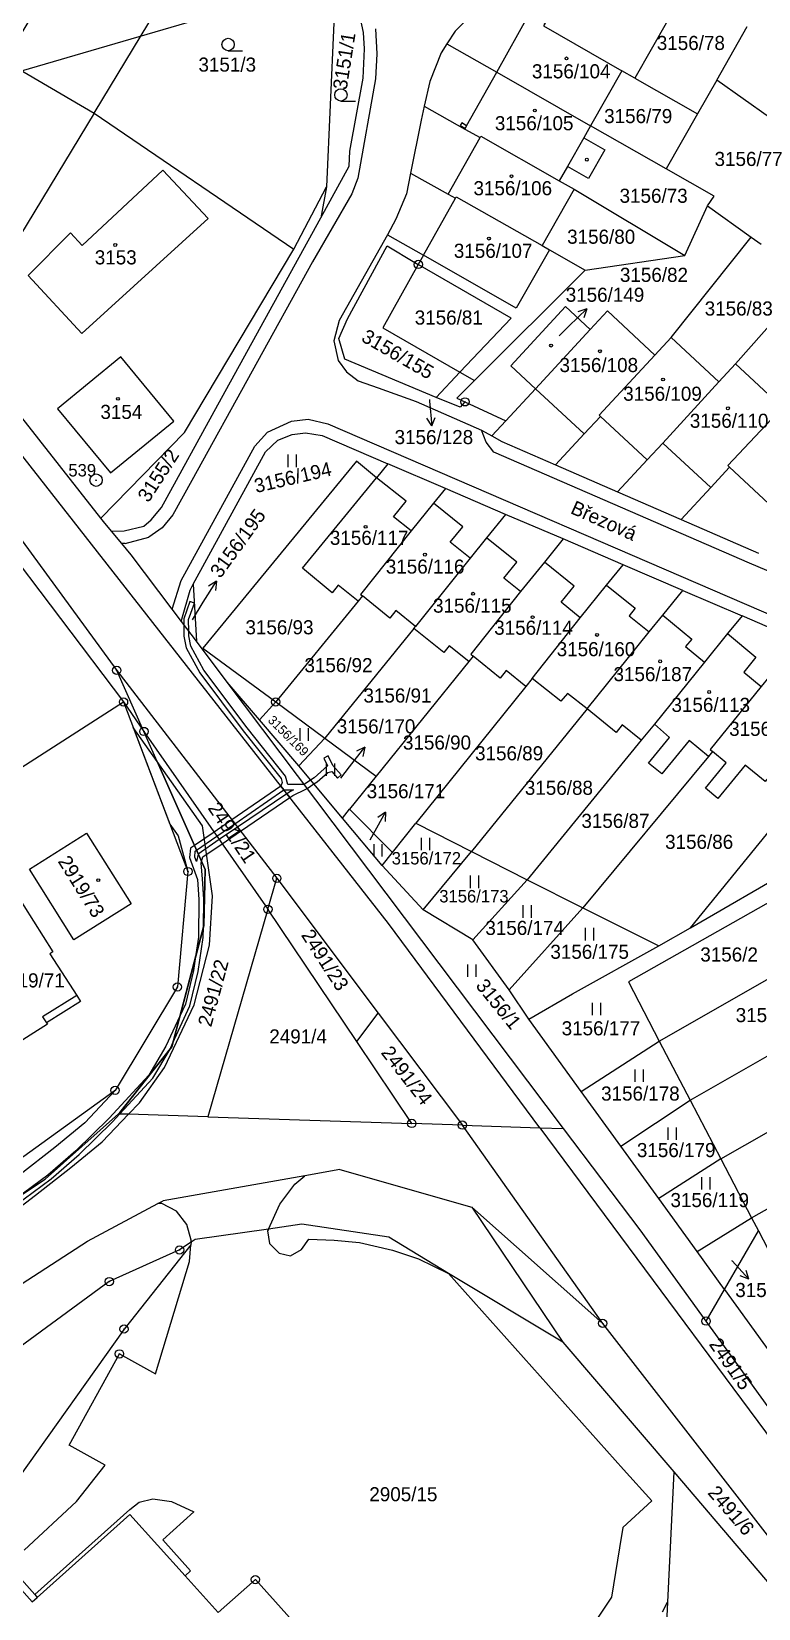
# Model space of a CAD drawing. Extents: x -784124 to -780570, y -980818 to -976926.
# Drawn here: x -782814.2 to -782726.5, y -978423 to -978232.8 of the extents above; entities that cross this region are included whole.
import ezdxf
from ezdxf.enums import TextEntityAlignment as Align

# ---------------------------------------------------------------- set-up
doc = ezdxf.new("R2010")
doc.units = 0
doc.header["$LTSCALE"] = 3.138375
doc.header["$MEASUREMENT"] = 0
for name, pattern in [('0_02', [0]), ('0_051C', [0]), ('2_6_59_2', [0])]:
    doc.linetypes.add(name, pattern=pattern)
for name, color, linetype in [('1', 7, 'CONTINUOUS'), ('1008', 1, 'CONTINUOUS'), ('101', 1, 'CONTINUOUS'), ('1016', 1, 'CONTINUOUS'), ('1029', 1, 'CONTINUOUS'), ('105', 1, 'CONTINUOUS'), ('18', 1, 'CONTINUOUS'), ('21800', 1, 'CONTINUOUS'), ('21810', 1, 'CONTINUOUS'), ('21900', 1, 'CONTINUOUS'), ('21999', 1, 'CONTINUOUS'), ('23700', 1, 'CONTINUOUS'), ('304', 1, 'CONTINUOUS'), ('306', 1, 'CONTINUOUS'), ('402', 1, 'CONTINUOUS'), ('404', 1, 'CONTINUOUS'), ('60502', 1, 'CONTINUOUS')]:
    doc.layers.add(name, color=color, linetype=linetype)

# ---------------------------------------------------------------- blocks, each defined once
blk = doc.blocks.new('4_02$0')
at = {"layer": '404', "color": 255, "linetype": 'Continuous'}
blk.add_circle((-0.01, 0), 0.175, dxfattribs=at)
blk = doc.blocks.new('1029$1')
at = {"layer": '1029', "color": 6, "linetype": 'Continuous'}
for p, q in [((0, 3), (-0.5, 2)), ((0, 0), (0, 3)), ((0, 3), (0.5, 2))]:
    blk.add_line(p, q, dxfattribs=at)
blk = doc.blocks.new('3_06$4')
at = {"layer": '306', "color": 255, "linetype": 'Continuous'}
for p, q in [((-0.51, 0), (-0.51, 1.5)), ((0.49, 0), (0.49, 1.5))]:
    blk.add_line(p, q, dxfattribs=at)
blk = doc.blocks.new('3_04$3')
at = {"layer": '304', "color": 255, "linetype": 'Continuous'}
blk.add_line((0.01, 0), (1.76, 0), dxfattribs=at)
blk.add_circle((0.01, 0.75), 0.75, dxfattribs=at)
blk = doc.blocks.new('$17')
at = {"layer": '1', "color": 254, "linetype": 'Continuous'}
blk.add_lwpolyline([(95.865, 135.065), (105.675, 142.305), (109.075, 145.265), (113.115, 149.195), (113.985, 150.145), (117.945, 154.475), (120.035, 157.975), (120.345, 158.645), (122.445, 163.165), (123.435, 167.315), (123.435, 167.315), (124.055, 171.445), (124.075, 172.655), (124.125, 176.045), (123.965, 178.515), (123.785, 180.405), (123.835, 180.575), (124.015, 181.165), (126.325, 182.735), (128.545, 184.245), (128.185, 184.725), (125.985, 183.235), (123.435, 181.495), (123.215, 180.585), (123.015, 181.135), (123.085, 181.855), (123.225, 181.955), (125.685, 183.655), (127.855, 185.145), (127.495, 185.625), (125.345, 184.145), (122.975, 182.515), (122.505, 182.195), (122.395, 181.055), (123.365, 178.435), (123.525, 176.025), (123.455, 171.485), (123.065, 168.855), (122.855, 167.435), (121.885, 163.365), (121.225, 161.955), (119.525, 158.305), (117.465, 154.835), (112.675, 149.615), (108.675, 145.705), (105.295, 142.765), (95.525, 135.565)], dxfattribs=at)
blk = doc.blocks.new('1_01$18')
at = {"layer": '101', "color": 3, "linetype": 'Continuous'}
for radius in [0.75, 0.03]:
    blk.add_circle((0, 0), radius, dxfattribs=at)
blk = doc.blocks.new('1_05$19')
at = {"layer": '105', "color": 3, "linetype": 'Continuous'}
for radius in [0.5, 0.0303]:
    blk.add_circle((0, 0), radius, dxfattribs=at)

msp = doc.modelspace()

# ---------------------------------------------------------------- linework, layer by layer
at = {"layer": '1029', "color": 255, "linetype": 'Continuous'}
for p, q in [((-782750.56, -978269.49), (-782749.38, -978268.34)), ((-782766.21, -978277.16), (-782766.19, -978277.38)), ((-782794.81, -978303.75), (-782793.51, -978301.64)), ((-782776.89, -978322.84), (-782775.85, -978321.49)), ((-782773.34, -978330.27), (-782772.95, -978329.57)), ((-782729.74, -978381.02), (-782729.69, -978381.07))]:
    msp.add_line(p, q, dxfattribs=at)
at = {"layer": '21800', "color": 255, "linetype": 'Continuous'}
for p, q in [((-782758.09, -978237.69), (-782754.17, -978230.7)), ((-782772.7, -978232.47), (-782772.54, -978235.48)), ((-782772.54, -978235.48), (-782772.72, -978238.51)), ((-782772.72, -978238.51), (-782774.83, -978250.46)), ((-782761.72, -978244.15), (-782758.09, -978237.69)), ((-782762.3, -978243.82), (-782762.48, -978244.13)), ((-782762.48, -978244.13), (-782761.89, -978244.46)), ((-782761.72, -978244.15), (-782762.3, -978243.82)), ((-782761.89, -978244.46), (-782761.94, -978244.55)), ((-782761.72, -978244.15), (-782761.89, -978244.46)), ((-782763.94, -978252.42), (-782760.1, -978245.57)), ((-782747.59, -978245.62), (-782749.55, -978249.07)), ((-782774.83, -978250.46), (-782775.58, -978252.35)), ((-782775.58, -978252.35), (-782780.32, -978260.57)), ((-782766.92, -978259.77), (-782763.07, -978252.91)), ((-782780.32, -978260.57), (-782794.86, -978286.93)), ((-782756.33, -978267.36), (-782767.55, -978260.89)), ((-782756.33, -978267.36), (-782762.52, -978273.88)), ((-782803.45, -978272.04), (-782811.1, -978278.3)), ((-782797.05, -978279.8), (-782803.45, -978272.04)), ((-782762.52, -978273.88), (-782765.4, -978276.92)), ((-782753.41, -978275.88), (-782747.54, -978281.33)), ((-782811.1, -978278.3), (-782804.7, -978286.02)), ((-782804.7, -978286.02), (-782797.05, -978279.8)), ((-782785.76, -978281.13), (-782782.87, -978279.79)), ((-782782.87, -978279.79), (-782780.82, -978279.56)), ((-782780.82, -978279.56), (-782778.45, -978280.11)), ((-782778.45, -978280.11), (-782713.85, -978307.98)), ((-782759.37, -978282.31), (-782759.92, -978280.87)), ((-782739.92, -978284.45), (-782745.57, -978279.21)), ((-782787.28, -978282.8), (-782785.76, -978281.13)), ((-782758.43, -978283.51), (-782759.37, -978282.31)), ((-782732.26, -978287.81), (-782738.06, -978282.44)), ((-782796.18, -978299.01), (-782787.28, -978282.8)), ((-782727.6, -978296.9), (-782758.43, -978283.51)), ((-782729.98, -978285.35), (-782722.9, -978291.92)), ((-782794.86, -978286.93), (-782797.17, -978291.09)), ((-782769.02, -978289.44), (-782772.58, -978286.63)), ((-782770.54, -978291.31), (-782769.02, -978289.44)), ((-782762.18, -978292.52), (-782765.7, -978289.68)), ((-782797.17, -978291.09), (-782798.44, -978292.64)), ((-782768.41, -978293.03), (-782770.54, -978291.31)), ((-782802.93, -978294.55), (-782800.05, -978293.79)), ((-782798.44, -978292.64), (-782800.05, -978293.79)), ((-782763.69, -978294.4), (-782762.18, -978292.52)), ((-782755.66, -978296.8), (-782759.3, -978293.86)), ((-782802.93, -978294.55), (-782803.34, -978294.53)), ((-782761.29, -978296.33), (-782763.69, -978294.4)), ((-782757.22, -978298.72), (-782755.66, -978296.8)), ((-782748.76, -978299.69), (-782752.34, -978296.79)), ((-782708.28, -978305.15), (-782727.6, -978296.9)), ((-782797.25, -978302.46), (-782796.18, -978299.01)), ((-782755.21, -978300.35), (-782757.22, -978298.72)), ((-782750.32, -978301.62), (-782748.76, -978299.69)), ((-782744.82, -978299.59), (-782741.37, -978302.35)), ((-782748, -978303.5), (-782750.32, -978301.62)), ((-782741.37, -978302.35), (-782742.1, -978303.26)), ((-782742.1, -978303.26), (-782739.68, -978305.2)), ((-782730.25, -978305.42), (-782726.8, -978308.27)), ((-782726.8, -978308.27), (-782728.26, -978310.05)), ((-782728.26, -978310.05), (-782726.16, -978311.78)), ((-782808.77, -978349.08), (-782812.88, -978351.65)), ((-782812.88, -978351.65), (-782812.42, -978352.35)), ((-782812.59, -978371.22), (-782803.72, -978363.34)), ((-782777.01, -978370.07), (-782781.24, -978370.82)), ((-782777.01, -978370.07), (-782761.09, -978374.58)), ((-782941.64, -978456.98), (-782812.59, -978371.22)), ((-782781.24, -978370.82), (-782798.34, -978373.83)), ((-782784.27, -978374.24), (-782782.43, -978371.82)), ((-782782.43, -978371.82), (-782781.24, -978370.82)), ((-782798.98, -978374.17), (-782798.34, -978373.83)), ((-782807.48, -978378.7), (-782798.98, -978374.17)), ((-782798.5, -978374.16), (-782798.98, -978374.17)), ((-782796.72, -978375.08), (-782798.5, -978374.16)), ((-782795.49, -978376.68), (-782796.72, -978375.08)), ((-782785.63, -978377.24), (-782784.27, -978374.24)), ((-782794.94, -978378.56), (-782795.49, -978376.68)), ((-782785.63, -978377.24), (-782785.74, -978377.47)), ((-782785.74, -978377.47), (-782785.5, -978378.99)), ((-782937.99, -978463.05), (-782807.48, -978378.7)), ((-782795.14, -978381.14), (-782794.99, -978379.14)), ((-782794.96, -978378.82), (-782794.94, -978378.56)), ((-782785.5, -978378.99), (-782784.34, -978380.14)), ((-782782.96, -978380.45), (-782781.65, -978379.72)), ((-782781.65, -978379.72), (-782780.74, -978378.44)), ((-782780.74, -978378.44), (-782777.7, -978378.57)), ((-782777.7, -978378.57), (-782774.64, -978378.86)), ((-782774.64, -978378.86), (-782770.68, -978379.79)), ((-782799.27, -978394.7), (-782795.14, -978381.14)), ((-782784.34, -978380.14), (-782782.96, -978380.45)), ((-782770.68, -978379.79), (-782767.53, -978380.84)), ((-782767.53, -978380.84), (-782763.92, -978382.61)), ((-782763.92, -978382.61), (-782742.77, -978406.23)), ((-782809.68, -978403.32), (-782803.61, -978392.29)), ((-782803.61, -978392.29), (-782799.27, -978394.7)), ((-782805.34, -978405.73), (-782809.68, -978403.32)), ((-782808.81, -978410.09), (-782805.34, -978405.73)), ((-782742.77, -978406.23), (-782739.37, -978410.03)), ((-782815.11, -978415.98), (-782808.81, -978410.09)), ((-782802.36, -978411.08), (-782801.23, -978410.19)), ((-782801.23, -978410.19), (-782799.58, -978409.76)), ((-782799.58, -978409.76), (-782797.33, -978410.11)), ((-782797.33, -978410.11), (-782794.62, -978411.36)), ((-782739.37, -978410.03), (-782742.85, -978413.23)), ((-782813.84, -978421.31), (-782802.36, -978411.08)), ((-782794.62, -978411.36), (-782798.38, -978414.74)), ((-782742.85, -978413.23), (-782743.26, -978415.68)), ((-782798.38, -978414.74), (-782795.02, -978418.48)), ((-782743.26, -978415.68), (-782744.25, -978421.64)), ((-782795.02, -978418.48), (-782795.69, -978419.07)), ((-782744.25, -978421.64), (-782746.1, -978424.41)), ((-782738.1, -978423.42), (-782737.48, -978422.24))]:
    msp.add_line(p, q, dxfattribs=at)
msp.add_lwpolyline([(-782738.05, -978303.18), (-782734.56, -978306.08), (-782735.3, -978306.97), (-782733.02, -978308.86)], dxfattribs=at)
at = {"layer": '21810', "color": 255, "linetype": '0_02'}
for p, q in [((-782817.64, -978418.25), (-782814.15, -978422.22)), ((-782814.15, -978422.22), (-782813.53, -978421.67))]:
    msp.add_line(p, q, dxfattribs=at)
at = {"layer": '21900', "color": 3, "linetype": 'Continuous'}
for p, q in [((-782806.66, -978242.62), (-782788.62, -978212.8)), ((-782731.54, -978238.66), (-782727.86, -978232.2)), ((-782742.99, -978237.54), (-782746.75, -978244.15)), ((-782741.43, -978238.43), (-782742.99, -978237.54)), ((-782741.43, -978238.43), (-782733.87, -978242.74)), ((-782731.54, -978238.66), (-782733.87, -978242.74)), ((-782806.66, -978242.62), (-782823.04, -978269.63)), ((-782806.66, -978242.62), (-782782.55, -978259.05)), ((-782733.87, -978242.74), (-782737.63, -978249.35)), ((-782746.75, -978244.15), (-782747.59, -978245.62)), ((-782737.63, -978249.35), (-782746.75, -978244.15)), ((-782749.55, -978249.07), (-782750.54, -978250.79)), ((-782782.55, -978259.05), (-782778.62, -978251.52)), ((-782778.62, -978251.52), (-782779.32, -978255.26)), ((-782748.74, -978251.81), (-782752.62, -978258.62)), ((-782750.54, -978250.79), (-782748.74, -978251.81)), ((-782748.74, -978251.81), (-782735.4, -978259.81)), ((-782735.4, -978259.81), (-782732.67, -978253.83)), ((-782732.67, -978253.83), (-782727.39, -978257.58)), ((-782791.72, -978277.81), (-782779.32, -978255.26)), ((-782771.27, -978257.32), (-782766.92, -978259.77)), ((-782737.03, -978269.7), (-782727.39, -978257.58)), ((-782727.39, -978257.58), (-782726.19, -978258.44)), ((-782766.92, -978259.77), (-782767.55, -978260.89)), ((-782752.62, -978258.62), (-782751.72, -978259.13)), ((-782751.72, -978259.13), (-782747.43, -978261.57)), ((-782747.43, -978261.57), (-782735.4, -978259.81)), ((-782760.76, -978274.9), (-782747.43, -978261.57)), ((-782729.28, -978272.88), (-782720.26, -978262.67)), ((-782746.79, -978268.74), (-782753.41, -978275.88)), ((-782805.87, -978291.48), (-782823.04, -978269.63)), ((-782739, -978271.82), (-782737.03, -978269.7)), ((-782737.03, -978269.7), (-782731.29, -978275.05)), ((-782753.41, -978275.88), (-782756.4, -978273.11)), ((-782731.29, -978275.05), (-782729.28, -978272.88)), ((-782729.28, -978272.88), (-782723.62, -978278.15)), ((-782757, -978279.74), (-782753.41, -978275.88)), ((-782761.92, -978277.46), (-782757, -978279.74)), ((-782757, -978279.74), (-782758.69, -978281.56)), ((-782825.73, -978283.8), (-782803.12, -978313.66)), ((-782771.21, -978284.95), (-782772.58, -978286.63)), ((-782764.28, -978287.92), (-782771.21, -978284.95)), ((-782751, -978285.06), (-782743.51, -978288.31)), ((-782757.01, -978291.03), (-782764.28, -978287.92)), ((-782743.51, -978288.31), (-782735.83, -978291.65)), ((-782805.54, -978291.88), (-782805.87, -978291.48)), ((-782804.57, -978293.05), (-782805.54, -978291.88)), ((-782750.07, -978294), (-782757.01, -978291.03)), ((-782735.83, -978291.65), (-782726.49, -978295.71)), ((-782803.34, -978294.53), (-782804.57, -978293.05)), ((-782742.81, -978297.11), (-782750.07, -978294)), ((-782735.64, -978300.2), (-782742.81, -978297.11)), ((-782794.7, -978299.47), (-782794.33, -978306.34)), ((-782774.82, -978301.51), (-782784.76, -978313.66)), ((-782774.3, -978300.87), (-782774.82, -978301.51)), ((-782735.64, -978300.2), (-782728.47, -978303.29)), ((-782796.14, -978303.94), (-782797.25, -978302.46)), ((-782721.61, -978306.24), (-782728.47, -978303.29)), ((-782794.33, -978306.34), (-782796.14, -978303.94)), ((-782768.08, -978304.8), (-782778.83, -978318.03)), ((-782768.08, -978304.8), (-782767.89, -978304.56)), ((-782790.62, -978311.26), (-782794.33, -978306.34)), ((-782761.46, -978308.78), (-782772.63, -978322.61)), ((-782760.94, -978308.14), (-782761.46, -978308.78)), ((-782800.66, -978317.22), (-782803.93, -978309.85)), ((-782803.93, -978309.85), (-782784.62, -978334.93)), ((-782750.02, -978365.1), (-782790.62, -978311.26)), ((-782786.72, -978315.82), (-782790.62, -978311.26)), ((-782753.82, -978310.82), (-782754.58, -978311.78)), ((-782754.58, -978311.78), (-782767.83, -978328.29)), ((-782846.67, -978341.55), (-782803.12, -978313.66)), ((-782803.12, -978313.66), (-782800.66, -978317.22)), ((-782784.76, -978313.66), (-782786.72, -978315.82)), ((-782784.76, -978313.66), (-782778.83, -978318.03)), ((-782747.18, -978314.48), (-782761.11, -978331.71)), ((-782781.96, -978321.38), (-782786.72, -978315.82)), ((-782739.06, -978316.35), (-782740.64, -978318.28)), ((-782800.66, -978317.22), (-782785.7, -978338.67)), ((-782781.96, -978321.38), (-782778.83, -978318.03)), ((-782778.83, -978318.03), (-782772.63, -978322.61)), ((-782740.64, -978318.28), (-782754.41, -978335.11)), ((-782732.53, -978320.24), (-782747.68, -978338.48)), ((-782732.03, -978319.64), (-782732.53, -978320.24)), ((-782776.71, -978327.66), (-782781.96, -978321.38)), ((-782772.63, -978322.61), (-782775.84, -978326.59)), ((-782734.69, -978340.91), (-782709.89, -978326.45)), ((-782776.71, -978327.66), (-782775.84, -978326.59)), ((-782771.92, -978333.39), (-782776.71, -978327.66)), ((-782775.84, -978326.59), (-782770.65, -978331.81)), ((-782770.65, -978331.81), (-782767.83, -978328.29)), ((-782767.83, -978328.29), (-782761.11, -978331.71)), ((-782771.92, -978333.39), (-782770.65, -978331.81)), ((-782766.96, -978338.73), (-782761.11, -978331.71)), ((-782761.11, -978331.71), (-782754.41, -978335.11)), ((-782766.96, -978338.73), (-782771.92, -978333.39)), ((-782785.7, -978338.67), (-782784.62, -978334.93)), ((-782784.62, -978334.93), (-782772.38, -978351.21)), ((-782760.98, -978342.36), (-782754.41, -978335.11)), ((-782754.41, -978335.11), (-782747.68, -978338.48)), ((-782785.7, -978338.67), (-782792.93, -978363.69)), ((-782774.98, -978354.62), (-782785.7, -978338.67)), ((-782760.98, -978342.36), (-782766.96, -978338.73)), ((-782756.6, -978348.38), (-782747.68, -978338.48)), ((-782747.68, -978338.48), (-782738.51, -978343.07)), ((-782738.51, -978343.07), (-782734.69, -978340.91)), ((-782756.6, -978348.38), (-782760.98, -978342.36)), ((-782738.47, -978354.56), (-782716.72, -978342.15)), ((-782754.22, -978351.92), (-782756.6, -978348.38)), ((-782734.74, -978361.7), (-782712.77, -978349.08)), ((-782772.38, -978351.21), (-782762.23, -978364.7)), ((-782747.9, -978360.65), (-782754.22, -978351.92)), ((-782768.34, -978364.5), (-782774.98, -978354.62)), ((-782747.9, -978360.65), (-782738.47, -978354.56)), ((-782738.47, -978354.56), (-782734.74, -978361.7)), ((-782731.04, -978368.78), (-782709.66, -978356.56)), ((-782743.11, -978367.22), (-782747.9, -978360.65)), ((-782743.11, -978367.22), (-782734.74, -978361.7)), ((-782734.74, -978361.7), (-782731.04, -978368.78)), ((-782792.93, -978363.69), (-782803.72, -978363.34)), ((-782792.93, -978363.69), (-782768.34, -978364.5)), ((-782762.23, -978364.7), (-782768.34, -978364.5)), ((-782727.33, -978375.9), (-782705.7, -978363.52)), ((-782762.23, -978364.7), (-782752.88, -978365.01)), ((-782745.3, -978388.61), (-782762.23, -978364.7)), ((-782752.88, -978365.01), (-782750.02, -978365.1)), ((-782738.52, -978373.55), (-782743.11, -978367.22)), ((-782731.04, -978368.78), (-782738.52, -978373.55)), ((-782731.04, -978368.78), (-782727.33, -978375.9)), ((-782733.89, -978379.96), (-782738.52, -978373.55)), ((-782733.89, -978379.96), (-782727.33, -978375.9)), ((-782727.33, -978375.9), (-782726.51, -978377.46)), ((-782730.6, -978384.51), (-782726.51, -978377.46)), ((-782730.6, -978384.51), (-782733.89, -978379.96)), ((-782732.82, -978388.34), (-782730.6, -978384.51)), ((-782730.6, -978384.51), (-782724.62, -978392.79)), ((-782750.1, -978390.87), (-782736.73, -978406.54))]:
    msp.add_line(p, q, dxfattribs=at)
for points in [[(-782752.88, -978365.01), (-782771.15, -978340.39), (-782823.98, -978272.96), (-782905.37, -978166.71), (-782904.94, -978164.16)], [(-782914.53, -978174.42), (-782909, -978173.65), (-782828.36, -978276.51), (-782803.93, -978309.85)], [(-782788.62, -978212.8), (-782799.47, -978206.31), (-782817.45, -978236.33), (-782806.66, -978242.62)], [(-782788.62, -978212.8), (-782777.76, -978231.73), (-782778.62, -978251.52)], [(-782748.52, -978225.12), (-782737.47, -978231.49), (-782741.43, -978238.43)], [(-782779.32, -978255.26), (-782775.91, -978249.05), (-782775.81, -978247.21), (-782774.2, -978238.42), (-782774.05, -978234.87), (-782774.16, -978232.89), (-782774.48, -978231.43), (-782775.31, -978229.49), (-782776.8, -978226.5)], [(-782758.6, -978228.21), (-782763.11, -978232.74), (-782764.09, -978234.27)], [(-782758.6, -978228.21), (-782754.17, -978230.7), (-782752.25, -978231.77), (-782752.43, -978232.09), (-782742.99, -978237.54)], [(-782764.09, -978234.27), (-782764.79, -978235.36), (-782766.15, -978238.83), (-782766.83, -978241.8)], [(-782764.09, -978234.27), (-782758.09, -978237.69), (-782746.75, -978244.15)], [(-782723.16, -978240.31), (-782725.17, -978243.17), (-782731.54, -978238.66)], [(-782766.83, -978241.8), (-782767.21, -978243.5), (-782768.48, -978249.87)], [(-782766.83, -978241.8), (-782761.94, -978244.55), (-782760.1, -978245.57), (-782760.01, -978245.4), (-782750.54, -978250.79)], [(-782747.59, -978245.62), (-782745.06, -978247.07), (-782747.02, -978250.51), (-782749.55, -978249.07)], [(-782808.11, -978258.62), (-782809.52, -978257.08), (-782814.62, -978262.22), (-782808.17, -978269.22), (-782792.89, -978255.34), (-782798.39, -978249.51), (-782808.11, -978258.62)], [(-782768.48, -978249.87), (-782768.98, -978252.38), (-782770.28, -978255.41), (-782771.27, -978257.32)], [(-782768.48, -978249.87), (-782763.94, -978252.42), (-782763.07, -978252.91), (-782762.98, -978252.74), (-782752.62, -978258.62)], [(-782732.67, -978253.83), (-782731.84, -978252.64), (-782737.63, -978249.35)], [(-782771.27, -978257.32), (-782777.09, -978267.66), (-782777.73, -978270.11), (-782777.2, -978272.49), (-782776.23, -978273.83), (-782774.81, -978274.92), (-782772.41, -978275.75), (-782767.81, -978277.41), (-782759.92, -978280.87), (-782758.69, -978281.56)], [(-782805.87, -978291.48), (-782795.75, -978281.15), (-782782.55, -978259.05)], [(-782761.92, -978277.46), (-782762.49, -978278.1), (-782765.4, -978276.92), (-782776.43, -978272.31), (-782777.12, -978269.82), (-782776.1, -978267.46), (-782771.29, -978258.65), (-782767.98, -978260.64), (-782767.55, -978260.89)], [(-782751.72, -978259.13), (-782755.72, -978266.15), (-782766.92, -978259.77)], [(-782767.55, -978260.89), (-782771.82, -978268.52), (-782762.52, -978273.88), (-782760.76, -978274.9)], [(-782756.4, -978273.11), (-782749.79, -978265.95), (-782746.79, -978268.74)], [(-782746.79, -978268.74), (-782744.71, -978266.5), (-782739, -978271.82)], [(-782751, -978285.06), (-782747.54, -978281.33), (-782745.57, -978279.21), (-782745.72, -978279.07), (-782739, -978271.82)], [(-782760.76, -978274.9), (-782762.88, -978277.02), (-782761.92, -978277.46)], [(-782743.51, -978288.31), (-782739.92, -978284.45), (-782738.06, -978282.44), (-782731.29, -978275.05)], [(-782804.57, -978293.05), (-782803.03, -978293.01), (-782800.66, -978292.44), (-782799.77, -978291.68), (-782798.53, -978290.2), (-782791.72, -978277.81)], [(-782735.83, -978291.65), (-782732.26, -978287.81), (-782729.98, -978285.35), (-782730.19, -978285.15), (-782723.62, -978278.15)], [(-782794.7, -978299.47), (-782785.97, -978283.5), (-782784.49, -978282.1), (-782782.78, -978281.41), (-782781.18, -978281.21), (-782779.13, -978281.52), (-782771.21, -978284.95)], [(-782758.69, -978281.56), (-782757.46, -978282.25), (-782751, -978285.06)], [(-782772.58, -978286.63), (-782775.02, -978284.63), (-782793.53, -978307.17), (-782784.76, -978313.66)], [(-782774.82, -978301.51), (-782777.2, -978299.58), (-782777.93, -978300.49), (-782781.53, -978297.54), (-782772.58, -978286.63)], [(-782764.28, -978287.92), (-782765.7, -978289.68), (-782768.41, -978293.03), (-782774.53, -978300.69), (-782774.3, -978300.87)], [(-782757.01, -978291.03), (-782759.3, -978293.86), (-782761.29, -978296.33), (-782767.89, -978304.56)], [(-782750.07, -978294), (-782752.34, -978296.79), (-782755.21, -978300.35), (-782761.22, -978307.91), (-782760.94, -978308.14)], [(-782797.25, -978302.46), (-782802.18, -978295.93), (-782803.34, -978294.53)], [(-782753.82, -978310.82), (-782748, -978303.5), (-782744.82, -978299.59), (-782742.81, -978297.11)], [(-782796.14, -978303.94), (-782796.1, -978303.67), (-782795.08, -978300.17), (-782794.7, -978299.47)], [(-782767.89, -978304.56), (-782770.27, -978302.63), (-782771, -978303.54), (-782774.3, -978300.87)], [(-782747.18, -978314.48), (-782739.68, -978305.2), (-782738.05, -978303.18), (-782735.64, -978300.2)], [(-782728.47, -978303.29), (-782730.25, -978305.42), (-782733.02, -978308.86), (-782739.06, -978316.35)], [(-782761.46, -978308.78), (-782763.81, -978306.88), (-782764.48, -978307.7), (-782768.08, -978304.8)], [(-782721.61, -978306.24), (-782723.4, -978308.41), (-782726.16, -978311.78), (-782732.31, -978319.41), (-782732.03, -978319.64)], [(-782754.58, -978311.78), (-782756.93, -978309.87), (-782757.67, -978310.79), (-782760.94, -978308.14)], [(-782747.18, -978314.48), (-782749.56, -978312.65), (-782750.34, -978313.56), (-782753.82, -978310.82)], [(-782803.12, -978313.66), (-782795.35, -978334.11), (-782796.62, -978348.04), (-782804.14, -978360.51), (-782815.13, -978368.5), (-782825.3, -978374.99)], [(-782740.64, -978318.28), (-782742.94, -978316.43), (-782743.66, -978317.33), (-782747.18, -978314.48)], [(-782734.69, -978340.91), (-782715.83, -978317.75), (-782718.4, -978315.64), (-782719.06, -978315.1)], [(-782719.06, -978315.1), (-782725.7, -978323.26), (-782728.1, -978321.29), (-782731.4, -978325.3), (-782732.91, -978324.06), (-782730.38, -978320.99), (-782732.03, -978319.64)], [(-782732.53, -978320.24), (-782734.88, -978318.31), (-782738.18, -978322.33), (-782739.77, -978321.03), (-782737.24, -978317.95), (-782739.06, -978316.35)], [(-782803.72, -978363.34), (-782803.55, -978363.19), (-782797.31, -978355.26), (-782793.41, -978340.61), (-782793.28, -978333.88), (-782800.66, -978317.22)], [(-782807.58, -978329.49), (-782802.21, -978338), (-782809.1, -978342.34), (-782814.45, -978333.82), (-782807.58, -978329.49)], [(-782808.77, -978349.08), (-782808.32, -978349.77), (-782812.42, -978352.35), (-782812.3, -978352.52), (-782820.69, -978357.85), (-782824.79, -978351.36), (-782818.46, -978347.37), (-782823.97, -978338.65), (-782817.5, -978334.56), (-782811.66, -978343.8), (-782812, -978344.02), (-782808.77, -978349.08)], [(-782719.78, -978334.76), (-782742.2, -978347.4), (-782738.47, -978354.56)], [(-782754.22, -978351.92), (-782748.93, -978348.88), (-782738.51, -978343.07)], [(-782752.88, -978365.01), (-782715.93, -978414.8), (-782708.56, -978421.99), (-782672.95, -978455.28)], [(-782732.82, -978388.34), (-782740.78, -978377.35), (-782750.02, -978365.1)], [(-782726.51, -978377.46), (-782723.64, -978382.96), (-782701.73, -978370.48)], [(-782745.3, -978388.61), (-782761.09, -978374.58), (-782750.1, -978390.87)], [(-782785.63, -978377.24), (-782794.48, -978378.5), (-782794.96, -978378.82)], [(-782750.1, -978390.87), (-782763.92, -978382.61), (-782771.09, -978378.2), (-782781.59, -978376.66), (-782785.63, -978377.24)], [(-782794.96, -978378.82), (-782796.36, -978379.76), (-782804.84, -978383.57), (-782843.62, -978412)], [(-782794.96, -978378.82), (-782794.99, -978379.14), (-782803.06, -978389.3), (-782828.6, -978425.19)], [(-782677.3, -978461.02), (-782717.38, -978424.51), (-782745.3, -978388.61)], [(-782708.47, -978419.45), (-782714.28, -978413.95), (-782732.82, -978388.34)], [(-782736.73, -978406.54), (-782737.48, -978422.24), (-782737.84, -978429.93), (-782738.07, -978433.87), (-782738.21, -978436.19), (-782738.35, -978438.63), (-782738.87, -978447.48)], [(-782736.73, -978406.54), (-782718.05, -978428.43), (-782717.64, -978428.79)], [(-782822.92, -978423.12), (-782817.64, -978418.25), (-782817.09, -978417.75), (-782817.02, -978417.68), (-782813.84, -978421.31), (-782813.53, -978421.67), (-782802.36, -978411.65), (-782795.69, -978419.07), (-782791.71, -978423.5), (-782787.21, -978419.52), (-782775.15, -978432.92), (-782776.51, -978434.18), (-782765.94, -978445.95), (-782769.04, -978448.72), (-782782.53, -978460.78), (-782808.55, -978431.76), (-782812.18, -978435.04), (-782822.92, -978423.12)]]:
    msp.add_lwpolyline(points, dxfattribs=at)
at = {"layer": '21999', "color": 3, "linetype": 'Continuous'}
msp.add_line((-782774.98, -978354.62), (-782772.38, -978351.21), dxfattribs=at)
at = {"layer": '23700', "color": 255, "linetype": '0_051C'}
for points in [[(-782779.75, -978323.28), (-782778.48, -978322.15), (-782778, -978322.06), (-782777.28, -978322.84), (-782776.84, -978322.44), (-782777.85, -978321.34), (-782778.41, -978320.17), (-782778.95, -978320.43), (-782778.5, -978321.36), (-782780.11, -978322.8), (-782780.54, -978323.08), (-782781.32, -978323.6), (-782783.3, -978323.63), (-782783.57, -978322.6), (-782788.21, -978316.79), (-782793.41, -978309.81), (-782795, -978306.93), (-782795.23, -978305.68), (-782795.24, -978305.14), (-782795.26, -978303.73), (-782794.54, -978301.76), (-782795.1, -978301.55), (-782795.86, -978303.63), (-782795.85, -978304.32), (-782795.83, -978305.74), (-782795.58, -978307.13), (-782793.91, -978310.13), (-782788.69, -978317.15), (-782784.11, -978322.88), (-782783.98, -978323.39), (-782784.15, -978323.8), (-782783.78, -978324.27), (-782782.61, -978324.25), (-782782.99, -978324.44), (-782783.42, -978324.73), (-782783.05, -978325.2), (-782782.69, -978324.96), (-782781.11, -978324.18), (-782780.95, -978324.08), (-782780.15, -978323.55), (-782779.75, -978323.28)], [(-782793.57, -978328.61), (-782799.06, -978320.84), (-782793.28, -978333.88), (-782793.41, -978340.61), (-782793.47, -978340.84), (-782797.31, -978355.26), (-782803.55, -978363.19), (-782803.72, -978363.34), (-782802.51, -978363.38), (-782801.2, -978362), (-782798.17, -978357.73), (-782794.59, -978350.2), (-782792.75, -978343), (-782792.37, -978337.03), (-782793.57, -978328.61)], [(-782783.78, -978324.27), (-782784.15, -978323.8), (-782790.05, -978327.87), (-782789.69, -978328.35), (-782783.78, -978324.27)], [(-782783.05, -978325.2), (-782783.42, -978324.73), (-782789.36, -978328.77), (-782789, -978329.25), (-782783.05, -978325.2)]]:
    msp.add_lwpolyline(points, close=True, dxfattribs=at)
msp.add_lwpolyline([(-782816.14, -978375.01), (-782813.75, -978373.14), (-782809.46, -978369.8), (-782805.68, -978366.7), (-782802.51, -978363.38), (-782803.72, -978363.34), (-782803.55, -978363.19), (-782797.31, -978355.26), (-782793.41, -978340.61), (-782793.28, -978333.88), (-782799.06, -978320.84), (-782801.95, -978316.74), (-782801.95, -978316.74), (-782797.53, -978328.38), (-782796.53, -978329.79), (-782795.35, -978334.11), (-782796.62, -978348.04), (-782804.14, -978360.51), (-782807.8, -978364.42), (-782811.4, -978367.38), (-782815.65, -978370.7)], dxfattribs=at)
at = {"layer": '60502', "color": 255, "linetype": '2_6_59_2'}
msp.add_line((-782818.76, -978238.49), (-782529.85, -978154.17), dxfattribs=at)

# ---------------------------------------------------------------- block references
at = {"layer": '101', "color": 0, "linetype": 'ByBlock'}
msp.add_blockref('1_01$18', (-782806.43, -978286.91), dxfattribs=at)
at = {"layer": '1029', "color": 0, "linetype": 'ByBlock'}
for p, rotation in [((-782749.38, -978268.34), 314), ((-782766.19, -978277.38), 185), ((-782793.51, -978301.64), 328), ((-782775.85, -978321.49), 322.0000000000001), ((-782772.95, -978329.57), 331), ((-782729.69, -978381.07), 222)]:
    msp.add_blockref('1029$1', p, dxfattribs=dict(at, rotation=rotation))
at = {"layer": '105', "color": 0, "linetype": 'ByBlock'}
for p in [(-782767.55, -978260.89), (-782761.92, -978277.46), (-782803.93, -978309.85), (-782803.12, -978313.66), (-782784.76, -978313.66), (-782800.66, -978317.22), (-782795.35, -978334.11), (-782784.62, -978334.93), (-782785.7, -978338.67), (-782796.62, -978348.04), (-782804.14, -978360.51), (-782768.34, -978364.5), (-782762.23, -978364.7), (-782796.36, -978379.76), (-782804.84, -978383.57), (-782803.06, -978389.3), (-782745.3, -978388.61), (-782732.82, -978388.34), (-782803.61, -978392.29), (-782787.21, -978419.52)]:
    msp.add_blockref('1_05$19', p, dxfattribs=at)
at = {"layer": '23700', "color": 0, "linetype": 'ByBlock'}
msp.add_blockref('$17', (-782917.545, -978513.495), dxfattribs=at)
at = {"layer": '304', "color": 0, "linetype": 'ByBlock'}
for p in [(-782790.51, -978235.11), (-782776.9, -978241.19)]:
    msp.add_blockref('3_04$3', p, dxfattribs=at)
at = {"layer": '306', "color": 0, "linetype": 'ByBlock'}
for p in [(-782782.75, -978285.32), (-782781.29, -978318.33), (-782778.11, -978322.57), (-782766.64, -978331.55), (-782772.38, -978332.3), (-782760.74, -978336.1), (-782754.39, -978339.68), (-782746.86, -978342.42), (-782761.05, -978346.81), (-782746.03, -978351.45), (-782740.88, -978359.49), (-782736.89, -978366.48), (-782732.81, -978372.47)]:
    msp.add_blockref('3_06$4', p, dxfattribs=at)
at = {"layer": '402', "color": 0, "linetype": 'ByBlock'}
msp.add_blockref('4_02$0', (-782747.2, -978248.25), dxfattribs=at)
at = {"layer": '404', "color": 0, "linetype": 'ByBlock'}
for p in [(-782749.66, -978236.03), (-782753.48, -978242.32), (-782756.29, -978250.25), (-782759.02, -978257.77), (-782804.11, -978258.54), (-782751.52, -978270.68), (-782745.62, -978271.36), (-782738, -978274.76), (-782803.78, -978277.1), (-782730.18, -978278.24), (-782773.9, -978292.54), (-782766.74, -978295.89), (-782760.93, -978300.6), (-782753.74, -978303.43), (-782745.97, -978305.57), (-782738.35, -978308.76), (-782732.44, -978312.46), (-782806.16, -978335.15)]:
    msp.add_blockref('4_02$0', p, dxfattribs=at)

# ---------------------------------------------------------------- texts
at = {"layer": '1008', "color": 255, "linetype": 'Continuous'}
msp.add_text('Březová', height=1.7, rotation=336, dxfattribs=at).set_placement((-782745.14, -978291.78), align=Align.MIDDLE_CENTER)
at = {"layer": '1016', "color": 174, "linetype": 'Continuous'}
msp.add_text('539', height=1.5, dxfattribs=at).set_placement((-782806.43, -978286.91), align=Align.BOTTOM_RIGHT)
at = {"layer": '18', "color": 255, "linetype": 'Continuous'}
for s, height, rotation, p in [('3151/1', 1.7, 81, (-782775.15, -978236.55)), ('3156/194', 1.7, 13, (-782782.39, -978287.89)), ('3156/169', 1.1, 315, (-782783.85, -978318.36))]:
    msp.add_text(s, height=height, rotation=rotation, dxfattribs=at).set_placement(p, align=Align.BOTTOM_CENTER)
for s, height, p in [('3156/78', 1.7, (-782738.77, -978235.53)), ('3151/3', 1.7, (-782794.08, -978238.14)), ('3156/104', 1.7, (-782753.84, -978238.95)), ('3156/79', 1.7, (-782745.12, -978244.35)), ('3156/105', 1.7, (-782758.31, -978245.21)), ('3156/77', 1.7, (-782731.8, -978249.52)), ('3156/106', 1.7, (-782760.89, -978253.05)), ('3156/73', 1.7, (-782743.26, -978253.96)), ('3156/80', 1.7, (-782749.59, -978258.9)), ('3153', 1.7, (-782806.59, -978261.39)), ('3156/107', 1.7, (-782763.26, -978260.6)), ('3156/82', 1.7, (-782743.22, -978263.5)), ('3156/83', 1.7, (-782732.99, -978267.56)), ('3156/81', 1.7, (-782767.98, -978268.65)), ('3156/108', 1.7, (-782750.51, -978274.38)), ('3156/109', 1.7, (-782742.82, -978277.84)), ('3154', 1.7, (-782805.91, -978280.03)), ('3156/110', 1.7, (-782734.78, -978281.1)), ('3156/117', 1.7, (-782778.22, -978295.22)), ('3156/116', 1.7, (-782771.47, -978298.69)), ('3156/115', 1.7, (-782765.77, -978303.4)), ('3156/93', 1.7, (-782788.41, -978306.01)), ('3156/114', 1.7, (-782758.39, -978306.06)), ('3156/160', 1.7, (-782750.85, -978308.65)), ('3156/92', 1.7, (-782781.29, -978310.58)), ('3156/91', 1.7, (-782774.17, -978314.24)), ('3156/113', 1.7, (-782737, -978315.37)), ('3156/170', 1.7, (-782777.39, -978317.96)), ('3156/112', 1.7, (-782730.04, -978318.26)), ('3156/90', 1.7, (-782769.4, -978319.91)), ('3156/89', 1.7, (-782760.7, -978321.21)), ('3156/171', 1.7, (-782773.78, -978325.78)), ('3156/88', 1.7, (-782754.69, -978325.37)), ('3156/87', 1.7, (-782747.87, -978329.36)), ('3156/86', 1.7, (-782737.77, -978331.89)), ('3156/172', 1.5, (-782770.76, -978333.71)), ('3156/173', 1.5, (-782765.02, -978338.29)), ('3156/174', 1.7, (-782759.46, -978342.27)), ('3156/175', 1.7, (-782751.61, -978345.15)), ('3156/2', 1.7, (-782733.52, -978345.48)), ('3156/3', 1.7, (-782729.25, -978352.79)), ('2491/4', 1.7, (-782785.53, -978355.36)), ('3156/177', 1.7, (-782750.25, -978354.38)), ('3156/178', 1.7, (-782745.49, -978362.25)), ('3156/179', 1.7, (-782741.17, -978369.07)), ('3156/119', 1.7, (-782737.12, -978375.1)), ('2905/15', 1.7, (-782773.46, -978410.58))]:
    msp.add_text(s, height=height, dxfattribs=at).set_placement(p, align=Align.BOTTOM_LEFT)
for s, p in [('3156/149', (-782745.02, -978265.9)), ('3156/187', (-782739.25, -978311.66)), ('2919/71', (-782814.32, -978348.6))]:
    msp.add_text(s, height=1.7, dxfattribs=at).set_placement(p, align=Align.BOTTOM_CENTER)
for s, rotation, p in [('3156/155', 330, (-782774.8, -978270.51)), ('3155/2', 57, (-782799.68, -978289.98)), ('3156/195', 54, (-782791.02, -978299.14)), ('2491/21', 304, (-782793.43, -978326.75)), ('2919/73', 302, (-782811.53, -978333.15)), ('2491/23', 303, (-782782.17, -978342.06)), ('2491/22', 75, (-782792.05, -978353.08)), ('3156/1', 309, (-782761.1, -978348.24)), ('2491/24', 308, (-782772.53, -978356.3)), ('2491/5', 305, (-782732.96, -978391.42)), ('2491/6', 311, (-782733.1, -978409.44))]:
    msp.add_text(s, height=1.7, rotation=rotation, dxfattribs=at).set_placement(p, align=Align.BOTTOM_LEFT)
for s, p in [('3156/128', (-782770.41, -978280.86)), ('3156/144', (-782729.3, -978383.74))]:
    msp.add_text(s, height=1.7, dxfattribs=at).set_placement(p, align=Align.TOP_LEFT)

doc.saveas('drawing.dxf')
